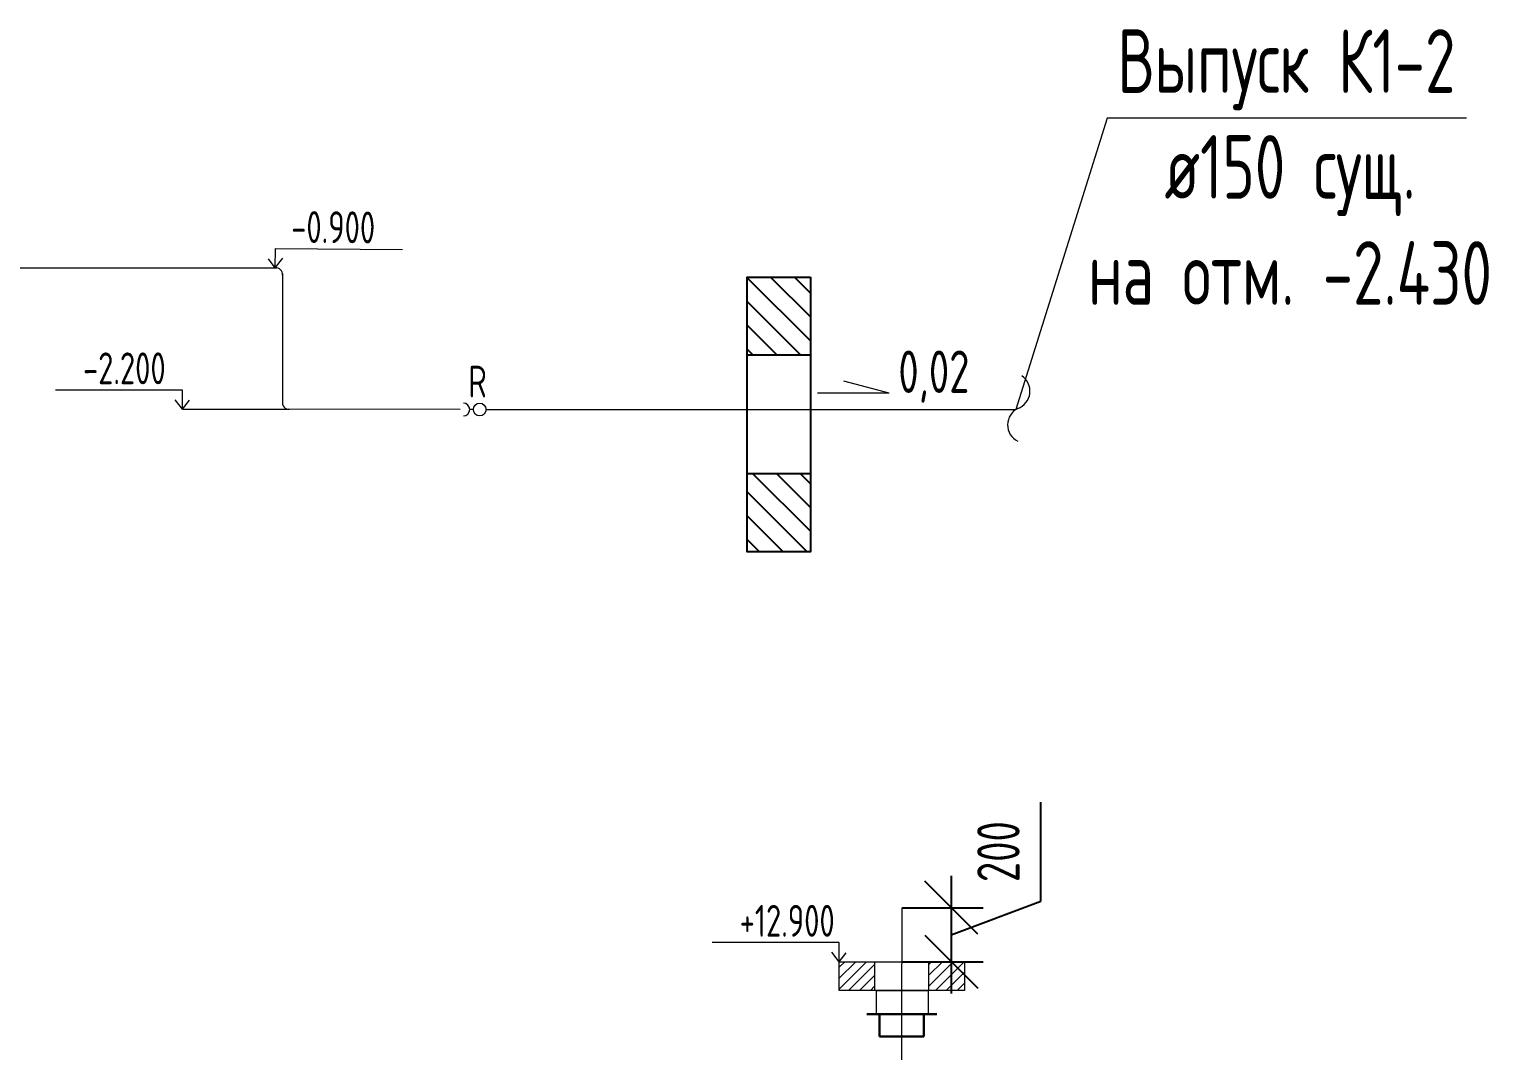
# Model space of a CAD drawing. Header units: millimetres. Extents: x -8689834 to 9419935, y -370377 to 166066.
# Drawn here: x -83510 to -76629, y -314535 to -309719 of the extents above; entities that cross this region are included whole.
import ezdxf

# ---------------------------------------------------------------- set-up
doc = ezdxf.new("R2010")
doc.units = ezdxf.units.MM
doc.header["$MEASUREMENT"] = 0
doc.layers.get('0').update_dxf_attribs({"color": 250, "lineweight": 9})
for name, color, linetype, lineweight in [('_ВК-Text К1', 7, 'Continuous', 30), ('_ВК-К1', 14, 'Continuous', 40), ('_ВК-К3', 30, 'Continuous', 40), ('_ВК-переход на SML', 3, 'Continuous', 30), ('_ВК-противопожарные муфты', 1, 'Continuous', 30), ('ВК_канализация', 32, 'Continuous', 30), ('тх разм', 250, 'Continuous', 9)]:
    doc.layers.add(name, color=color, linetype=linetype, lineweight=lineweight)
doc.styles.add('ISOCPEUR', font='isocpeur.ttf', dxfattribs={"width": 0.7})
doc.styles.add('ГОСТ 2.304', font='isocpeur.ttf', dxfattribs={"width": 0.7})
doc.dimstyles.new('СПДС', dxfattribs={"dimscale": 100, "dimtxt": 2.5, "dimasz": 2.5, "dimexe": 1.5, "dimexo": 0, "dimgap": 1, "dimtad": 1, "dimdec": 0, "dimrnd": 1, "dimtxsty": 'ГОСТ 2.304', "dimblk": 'OBLIQUE', "dimcen": 2.5, "dimdle": 1.5, "dimadec": 0, "dimazin": 2, "dimtfac": 0.75, "dimtdec": 0, "dimtmove": 1, "dimatfit": 3, "dimfxl": 1, "dimtolj": 1, "dimarcsym": 1})

# ---------------------------------------------------------------- blocks, each defined once
blk = doc.blocks.new('_Oblique')
at = {"color": 0, "linetype": 'ByBlock', "lineweight": -2}
blk.add_line((-0.5, -0.5), (0.5, 0.5), dxfattribs=at)
blk = doc.blocks.new('*D2079')
at = {"layer": 'тх разм', "color": 0, "lineweight": -2, "ltscale": 100, "transparency": 16777216}
for p, q in [((-78740.6, -313829.4), (-78740.6, -313363.4)), ((-79162.7, -313710.9), (-79162.7, -314265.6)), ((-79394.7, -313860.9), (-79012.7, -313860.9)), ((-79162.7, -313988.3), (-78740.6, -313829.4)), ((-79395.7, -314115.6), (-79012.7, -314115.6))]:
    blk.add_line(p, q, dxfattribs=at)
at = {"layer": 'тх разм', "color": 0, "lineweight": -2, "ltscale": 100, "transparency": 16777216, "xscale": 250, "yscale": 250, "zscale": 250}
for p, rotation in [((-79162.7, -313860.9), 90), ((-79162.7, -314115.6), 270)]:
    blk.add_blockref('_Oblique', p, dxfattribs=dict(at, rotation=rotation))
at = {"layer": 'тх разм', "color": 0, "lineweight": 13, "ltscale": 100, "transparency": 16777216, "insert": (-78940.6, -313596.4), "char_height": 250, "attachment_point": 5, "rotation": 90, "style": 'ГОСТ 2.304'}
blk.add_mtext('\\A1;{\\H0.8x;200}', dxfattribs=at)
blk = doc.blocks.new('Протв_муфта')
at = {"layer": '_ВК-противопожарные муфты', "ltscale": 200, "transparency": 33554687}
for p, q in [((-205634.7, 240869.1), (-206106.4, 240869.1)), ((-206020.5, 240719.1), (-206020.5, 240869.1)), ((-205720.5, 240869.1), (-205720.5, 240719.1)), ((-205720.5, 240719.1), (-206020.5, 240719.1))]:
    blk.add_line(p, q, dxfattribs=at)

msp = doc.modelspace()

# ---------------------------------------------------------------- hatches: boundary and pattern name
at = {"layer": '_ВК-К3', "lineweight": 25}
h = msp.add_hatch(dxfattribs=at)
h.set_pattern_fill('ANSI31', scale=25, angle=270)
h.set_pattern_definition([(315, (-35411.03, -429803.48), (56.1266, 56.1266), [])])
h.paths.add_polyline_path([(-79826.8, -312183), (-79826.8, -311817), (-80124.4, -311817), (-80124.4, -312183)])
h.paths.add_polyline_path([(-79826.8, -311255.3), (-79826.8, -310887.9), (-80124.4, -310887.9), (-80124.4, -311255.3)])
at = {"layer": '_ВК-К3', "lineweight": 13}
h = msp.add_hatch(dxfattribs=at)
h.set_pattern_fill('ANSI31', scale=11.388071, angle=180)
h.set_pattern_definition([(225, (-133269.495, -334483.513), (25.566948, -25.566948), [])])
h.paths.add_polyline_path([(-79690.7, -314251.1), (-79524, -314251.1), (-79524, -314115.6), (-79690.7, -314115.6)])
h.paths.add_polyline_path([(-79268.1, -314251.1), (-79100.7, -314251.1), (-79100.7, -314115.6), (-79268.1, -314115.6)])

# ---------------------------------------------------------------- linework, layer by layer
at = {"color": 7, "ltscale": 500}
for points in [[(-82349.5, -310844.1), (-82349, -310753.6), (-81750, -310757.3)], [(-82349.5, -310844.1), (-82381.3, -310801.3)], [(-82349.5, -310844.1), (-82314.5, -310799.3)], [(-82786.3, -311511.1), (-82786.3, -311420.6), (-83385.2, -311420.7)], [(-82786.3, -311511.1), (-82821, -311466.1)], [(-82786.3, -311511.1), (-82754.2, -311468.5)], [(-79690.7, -314115.6), (-79690.7, -314025.1), (-80289.6, -314025.2)], [(-79690.7, -314115.6), (-79725.4, -314070.5)], [(-79690.7, -314115.6), (-79658.6, -314072.9)]]:
    msp.add_lwpolyline(points, dxfattribs=at)
at = {"color": 244, "ltscale": 100, "true_color": 0x991b1e}
msp.add_lwpolyline([(-82315.7, -310871.4), (-82315.7, -311484.9)], dxfattribs=at)
at = {"color": 18, "ltscale": 100, "true_color": 0x000000}
msp.add_lwpolyline([(-82786.3, -311511.1), (-82286.8, -311511.1)], dxfattribs=at)
at = {"color": 244, "ltscale": 500, "true_color": 0x991b1e}
msp.add_lwpolyline([(-79401.7, -316489.6), (-79394.9, -313860.9)], dxfattribs=at)
at = {"color": 244, "ltscale": 100, "true_color": 0x991b1e}
for centre, start, end in [((-82346.6, -310875), 353.29505, 95.39634), ((-82285, -311480.1), 171.18676, 273.28805)]:
    msp.add_arc(centre, 31.1, start, end, dxfattribs=at)
at = {"color": 18, "ltscale": 500, "true_color": 0x000000}
for centre, start, end in [((-78878, -311425.7), 289.49384, 56.56652), ((-78811.1, -311584.2), 116.27435, 243.34703)]:
    msp.add_arc(centre, 86.2, start, end, dxfattribs=at)
at = {"layer": '_ВК-Text К1', "color": 7, "lineweight": 13, "ltscale": 100}
for q in [(-79668.9, -311377.8), (-79793.2, -311435.6)]:
    msp.add_line((-79455.7, -311435.2), q, dxfattribs=at)
at = {"layer": '_ВК-К3', "color": 7, "lineweight": 25}
for p, q in [((-79826.8, -311255.3), (-80124.4, -311255.3)), ((-79826.8, -311815.6), (-80124.4, -311815.6))]:
    msp.add_line(p, q, dxfattribs=at)
at = {"layer": '_ВК-К3', "color": 7, "lineweight": 13}
for p, q in [((-79523.3, -314251.1), (-79523.3, -314115.6)), ((-79268.5, -314250.6), (-79268.1, -314115.1))]:
    msp.add_line(p, q, dxfattribs=at)
at = {"layer": '_ВК-К3', "color": 7, "lineweight": 25}
msp.add_lwpolyline([(-79826.8, -310887.9), (-79826.8, -312183), (-80124.4, -312183), (-80124.4, -310887.9)], close=True, dxfattribs=at)
at = {"layer": '_ВК-К3', "color": 7, "lineweight": 13}
msp.add_lwpolyline([(-79100.7, -314251.1), (-79690.7, -314251.1), (-79690.7, -314115.6), (-79100.7, -314115.6)], close=True, dxfattribs=at)
at = {"layer": '_ВК-переход на SML', "lineweight": 13}
msp.add_lwpolyline([(-79515.7, -314251.1), (-79272, -314251.1), (-79272, -314362.5), (-79515.7, -314362.5)], close=True, dxfattribs=at)
at = {"layer": 'ВК_канализация', "color": 18, "lineweight": 13, "ltscale": 500, "true_color": 0x000000}
msp.add_lwpolyline([(-76734.7, -310138.7), (-78428.1, -310138.7), (-78858.4, -311512.1)], dxfattribs=at)
at = {"layer": 'ВК_канализация', "color": 244, "lineweight": 13, "ltscale": 500, "true_color": 0x991b1e}
for points in [[(-83852.1, -310844.1), (-82343.6, -310844.1)], [(-81477.5, -311512.1), (-82286.8, -311511.1)], [(-81415.6, -311512.2), (-81432.4, -311512.2)], [(-81355.6, -311512.2), (-78858.4, -311512.1)]]:
    msp.add_lwpolyline(points, dxfattribs=at)
msp.add_circle((-81385.6, -311512.2), 30, dxfattribs=at)
msp.add_arc((-81462.4, -311512.2), 30, 270, 90, dxfattribs=at)

# ---------------------------------------------------------------- block references
at = {"layer": '_ВК-К1', "lineweight": 13, "xscale": 0.7, "yscale": 0.7, "zscale": 0.7}
msp.add_blockref('Протв_муфта', (64712.9, -482970.9), dxfattribs=at)

# ---------------------------------------------------------------- texts
at = {"layer": 'ВК_канализация', "color": 18, "ltscale": 100, "true_color": 0x000000, "width": 5891.51, "attachment_point": 4, "style": 'ISOCPEUR'}
for s, insert, char_height in [('Выпуск К1-2', (-78379.9, -309910.3), 300), ('0,02', (-79412.3, -311357.3), 200)]:
    msp.add_mtext(s, dxfattribs=dict(at, insert=insert, char_height=char_height))
at = {"layer": 'ВК_канализация', "color": 18, "lineweight": 13, "ltscale": 100, "true_color": 0x000000, "insert": (-78558.5, -310618.6), "char_height": 300, "width": 1985.55, "attachment_point": 4, "style": 'ISOCPEUR'}
msp.add_mtext('\\pxi-1,l1,qc,t1,5;ø150 сущ.\\Pна отм. -2.430', dxfattribs=at)
at = {"layer": 'ВК_канализация', "color": 18, "ltscale": 100, "true_color": 0x000000, "char_height": 150, "width": 7500, "style": 'ISOCPEUR'}
for s, insert, attachment_point, rotation in [('-0.900', (-81878.7, -310654), 6, 359.61889), ('\\pxi-1,l1,t1,5;-2.200', (-83255.9, -311318.2), 4, 0.04194), ('\\pxi-1,l1,t1,5;+12.900', (-80160.3, -313922.7), 4, 0.04194)]:
    msp.add_mtext(s, dxfattribs=dict(at, insert=insert, attachment_point=attachment_point, rotation=rotation))
at = {"layer": 'ВК_канализация', "color": 7, "ltscale": 100, "insert": (-81439.3, -311380.3), "char_height": 150, "width": 7500, "attachment_point": 4, "rotation": 0.04194, "style": 'ISOCPEUR'}
msp.add_mtext('\\pxi-1,l1,t1,5;R', dxfattribs=at)

# ---------------------------------------------------------------- dimensions: what is measured, and where the dimension line sits
at = {"layer": 'тх разм', "color": 7, "lineweight": 13, "ltscale": 100}
dim = msp.add_linear_dim(base=(-79162.7, -314115.6), p1=(-79394.7, -313860.9), p2=(-79395.7, -314115.6), angle=90, text='{\\H0.8x;200}', dimstyle='СПДС', dxfattribs=at)
dim.commit()
dim.dimension.update_dxf_attribs({"geometry": '*D2079', "text_midpoint": (-78740.6, -313729.4), "dimtype": 160})

doc.saveas('drawing.dxf')
